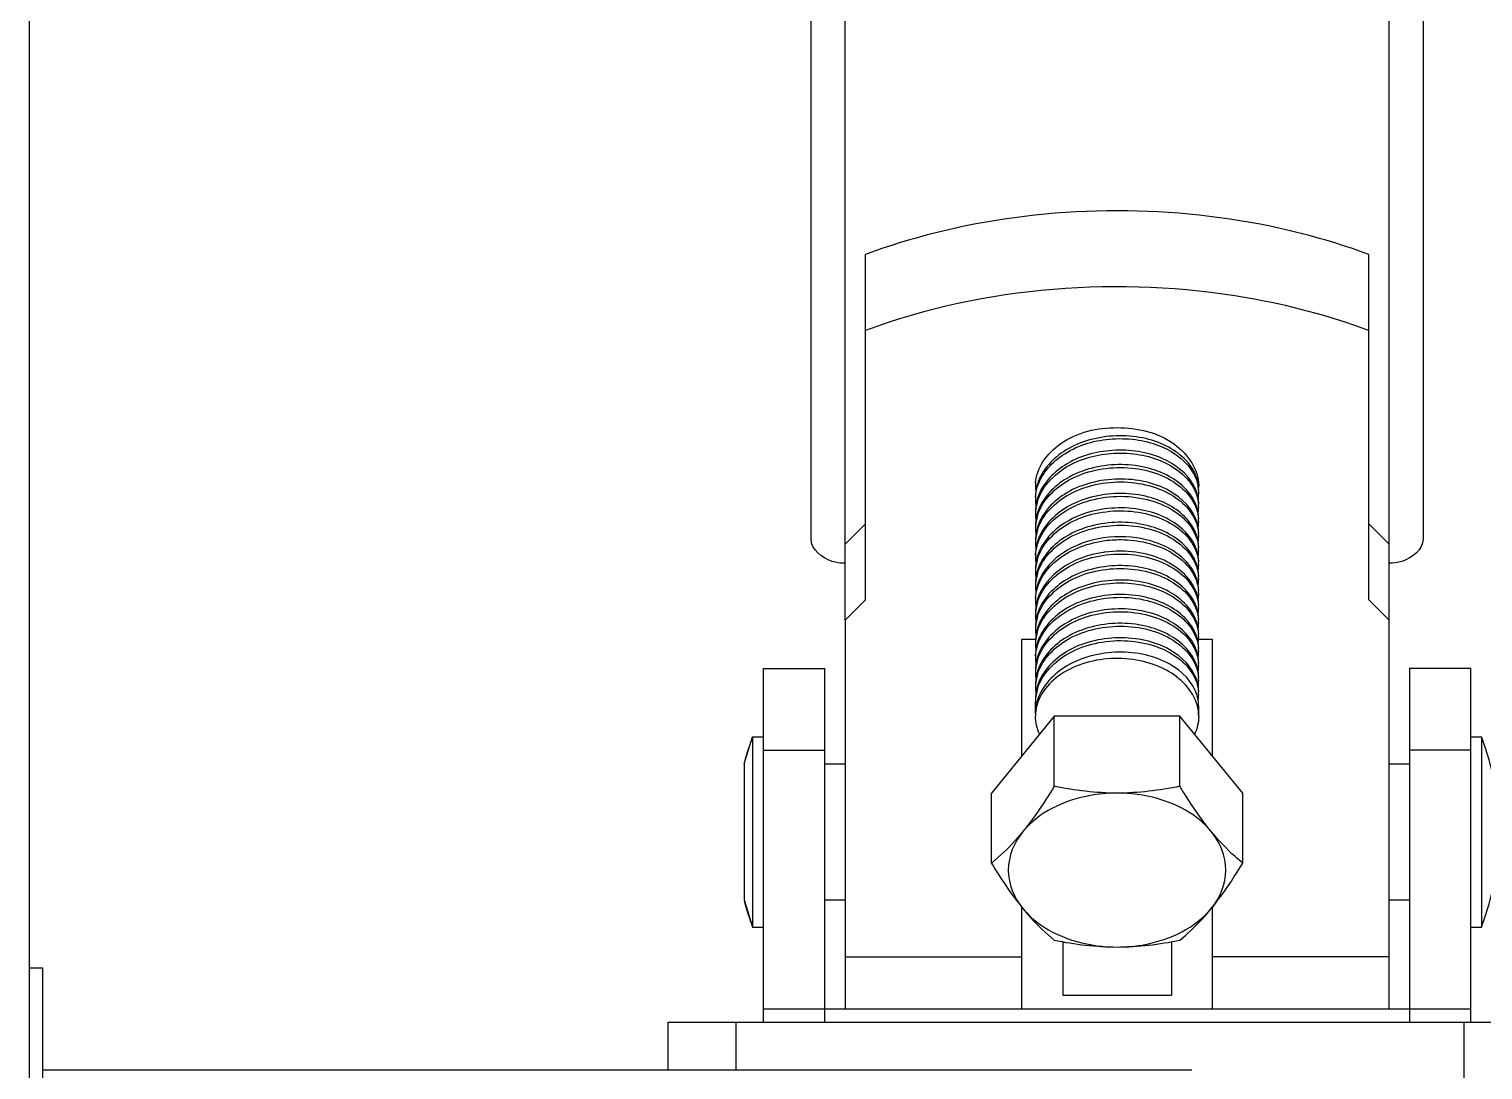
# Model space of a CAD drawing. Extents: x 921423 to 1291758, y 534425 to 1049953.
# Drawn here: x 1129587.2 to 1130074, y 860330.2 to 860678.6 of the extents above; entities that cross this region are included whole.
import ezdxf

# ---------------------------------------------------------------- set-up
doc = ezdxf.new("R2010")
doc.units = 0
doc.header["$LTSCALE"] = 1000
doc.header["$MEASUREMENT"] = 0
doc.layers.add('02___PRT_ALL_AXES', color=7, linetype='Continuous')

msp = doc.modelspace()

# ---------------------------------------------------------------- linework, layer by layer
at = {"color": 7, "linetype": 'Continuous'}
for p, q in [((1129587.21, 862959.69), (1129587.21, 859317.04)), ((1129849.02, 860507.82), (1129849.02, 862027.57)), ((1130053.92, 862027.57), (1130053.92, 860507.82)), ((1129860.41, 860506.11), (1129860.41, 861978.15)), ((1130042.54, 860506.11), (1130042.54, 861978.15)), ((1129924.15, 860525.77), (1129924.15, 860525.84)), ((1129860.41, 860480.67), (1129860.41, 860350.64)), ((1130042.54, 860350.64), (1130042.54, 860480.67)), ((1129919.6, 860435.29), (1129919.6, 860474.33)), ((1129983.34, 860474.33), (1129983.34, 860435.29)), ((1129833.09, 860346.09), (1129833.09, 860464.48)), ((1129833.09, 860464.48), (1129853.58, 860464.48)), ((1129853.58, 860346.09), (1129853.58, 860464.48)), ((1130069.86, 860464.48), (1130049.37, 860464.48)), ((1130049.37, 860464.48), (1130049.37, 860346.09)), ((1130069.86, 860346.09), (1130069.86, 860464.48)), ((1129924.61, 860453.14), (1129924.15, 860453.33)), ((1129924.15, 860449.47), (1129924.15, 860453.33)), ((1129930.44, 860448.57), (1129909.41, 860422.81)), ((1129972.5, 860448.57), (1129930.44, 860448.57)), ((1129993.53, 860422.81), (1129972.5, 860448.57)), ((1129978.79, 860448.57), (1129978.79, 860451.88)), ((1129829.44, 860441.71), (1129833.09, 860441.71)), ((1130069.86, 860441.71), (1130073.5, 860441.71)), ((1129833.09, 860437.16), (1129853.58, 860437.16)), ((1130069.86, 860437.16), (1130049.37, 860437.16)), ((1129853.58, 860432.61), (1129860.41, 860432.61)), ((1130042.54, 860432.61), (1130049.37, 860432.61)), ((1129919.6, 860350.64), (1129919.6, 860384.59)), ((1129983.34, 860384.59), (1129983.34, 860350.64)), ((1129829.44, 860377.97), (1129833.09, 860377.97)), ((1130069.86, 860377.97), (1130073.5, 860377.97)), ((1129933.26, 860373.07), (1129933.26, 860355.2)), ((1129969.68, 860373.07), (1129969.68, 860355.2)), ((1129860.41, 860367.98), (1129919.6, 860367.98)), ((1130042.54, 860367.98), (1129983.34, 860367.98)), ((1129587.21, 860364.31), (1129591.76, 860364.31)), ((1129591.76, 860318.77), (1129591.76, 860364.31)), ((1129933.26, 860355.2), (1129969.68, 860355.2)), ((1129801.21, 860330.16), (1129801.21, 860346.09)), ((1129801.21, 860346.09), (1130188.24, 860346.09)), ((1129823.98, 860330.16), (1129823.98, 860346.09)), ((1129833.09, 860350.65), (1130069.86, 860350.65)), ((1130067.58, 860346.09), (1130067.58, 860109.32)), ((1129591.76, 860330.16), (1129976.51, 860330.16))]:
    msp.add_line(p, q, dxfattribs=at)
for centre, radius, start, end in [((1129938.86, 860525.77), 14.71, 178.7568, 179.7371), ((1129964.95, 860524.02), 13.88, 16.463, 24.1462), ((1129965.49, 860524.2), 13.32, 15.3164, 16.4117), ((1129965.74, 860524.26), 13.06, 8.8387, 15.3294), ((1129966, 860528.21), 12.79, 351.2051, 354.2165), ((1129965.98, 860524.3), 12.81, 6.8038, 8.821), ((1129938.84, 860525.77), 14.69, 179.7373, 180), ((1129939, 860525.78), 14.84, 180.017, 187.4905), ((1129939, 860521.91), 14.85, 172.4409, 179.9826), ((1129938.91, 860520.94), 14.75, 176.2908, 179.9967), ((1129939.34, 860521.86), 15.2, 165.833, 172.4333), ((1129939.55, 860521.81), 15.4, 165.5442, 165.8443), ((1129939.73, 860516.93), 15.59, 162.517, 165.6934), ((1129963.52, 860517.54), 15.47, 29.635, 30.5689), ((1129964.08, 860518.81), 14.83, 25.7531, 27.6632), ((1129964.6, 860519.05), 14.26, 20.1759, 25.7754), ((1129965.07, 860519.23), 13.75, 18.8402, 20.1483), ((1129965.26, 860519.3), 13.55, 16.7965, 18.8416), ((1129965.63, 860519.41), 13.16, 10.3064, 16.8137), ((1129965.89, 860523.32), 12.9, 9.5494, 10.9745), ((1129966.06, 860519.49), 12.73, 0.0321, 10.2928), ((1129966.03, 860523.35), 12.76, 4.3772, 9.5535), ((1129966.14, 860523.36), 12.66, 352.6975, 359.9837), ((1129966.15, 860524.32), 12.64, 0.0138, 6.8103), ((1129966.18, 860523.36), 12.62, 0.0037, 4.3716), ((1129939, 860520.95), 14.85, 180.0174, 187.5633), ((1129939, 860517.08), 14.84, 172.5135, 179.983), ((1129938.91, 860516.11), 14.76, 176.2906, 179.9967), ((1129939.11, 860516.1), 14.96, 170.6414, 176.2826), ((1129939.35, 860517.03), 15.2, 165.6882, 172.5045), ((1129939.54, 860516.02), 15.4, 162.4954, 170.6136), ((1129939.73, 860512.1), 15.59, 162.5133, 165.755), ((1129965.49, 860514.54), 13.32, 15.3039, 16.412), ((1129965.74, 860514.6), 13.06, 8.839, 15.3168), ((1129966.1, 860518.54), 12.69, 351.1952, 359.9741), ((1129966.1, 860514.66), 12.69, 0.0261, 8.8331), ((1129966.2, 860518.53), 12.59, 0.0047, 4.3399), ((1129939, 860516.12), 14.85, 180.0173, 187.5347), ((1129939, 860512.25), 14.85, 172.4851, 179.9829), ((1129938.91, 860511.28), 14.76, 176.2901, 179.9967), ((1129939.11, 860511.27), 14.96, 170.6064, 176.282), ((1129939.35, 860512.2), 15.2, 165.7505, 172.4767), ((1129939.54, 860511.19), 15.4, 162.4832, 170.5789), ((1129939.73, 860507.27), 15.59, 162.501, 165.7673), ((1129965.49, 860509.71), 13.32, 15.3602, 16.4085), ((1129965.73, 860509.77), 13.06, 8.8275, 15.3735), ((1129966.1, 860513.71), 12.69, 351.1826, 359.9739), ((1129966.1, 860509.83), 12.69, 0.0261, 8.8211), ((1129966.2, 860513.7), 12.59, 0.0047, 4.3394), ((1129939, 860511.29), 14.85, 180.0171, 187.5223), ((1129939, 860507.42), 14.85, 172.4732, 179.9828), ((1129938.91, 860506.45), 14.75, 176.2908, 179.9967), ((1129939.11, 860506.44), 14.96, 170.6461, 176.2828), ((1129939.35, 860507.37), 15.2, 165.7629, 172.465), ((1129939.54, 860506.36), 15.4, 162.498, 170.6185), ((1129939.73, 860502.44), 15.59, 162.5159, 165.7097), ((1129965.49, 860504.88), 13.32, 15.3455, 16.4078), ((1129965.74, 860504.94), 13.06, 8.8161, 15.3587), ((1129966.1, 860508.88), 12.69, 351.1717, 359.9739), ((1129966.1, 860505), 12.69, 0.026, 8.8097), ((1129966.2, 860508.87), 12.59, 0.0047, 4.3395), ((1129939.01, 860506.46), 14.86, 180.018, 187.7975), ((1129938.99, 860502.59), 14.84, 172.7542, 179.9843), ((1129938.91, 860501.63), 14.75, 176.2906, 179.9967), ((1129939.34, 860502.54), 15.19, 165.7041, 172.7434), ((1129939.73, 860497.61), 15.59, 162.5135, 165.7315), ((1129952.48, 860465.85), 37.96, 97.612, 98.5483), ((1129956.32, 860480.82), 26.15, 59.2313, 60.5207), ((1129965.49, 860500.05), 13.32, 15.3562, 16.4067), ((1129965.74, 860500.12), 13.06, 8.5831, 15.3704), ((1129966.09, 860504.05), 12.7, 350.9429, 359.9728), ((1129966.11, 860500.17), 12.69, 0.0243, 8.5745), ((1129966.2, 860504.04), 12.59, 0.0047, 4.3394), ((1129939, 860501.63), 14.85, 180.0174, 187.5513), ((1129939, 860497.76), 14.85, 172.5017, 179.9829), ((1129938.91, 860496.8), 14.76, 176.2904, 179.9967), ((1129939.11, 860496.78), 14.96, 170.6329, 176.2824), ((1129939.35, 860497.71), 15.2, 165.7267, 172.493), ((1129939.54, 860496.7), 15.4, 162.4909, 170.6051), ((1129939.72, 860492.79), 15.59, 162.5087, 165.7704), ((1129965.48, 860495.22), 13.32, 15.3803, 16.4044), ((1129965.73, 860495.28), 13.06, 8.806, 15.3938), ((1129966.1, 860499.22), 12.69, 351.161, 359.9738), ((1129966.1, 860495.34), 12.69, 0.0259, 8.7993), ((1129966.2, 860499.21), 12.59, 0.0047, 4.3393), ((1129939, 860496.8), 14.85, 180.0173, 187.5367), ((1129939, 860492.93), 14.85, 172.4872, 179.9829), ((1129938.91, 860491.97), 14.76, 176.2903, 179.9967), ((1129939.11, 860491.95), 14.96, 170.6233, 176.2823), ((1129939.35, 860492.88), 15.2, 165.766, 172.4789), ((1129939.54, 860491.87), 15.4, 162.488, 170.5957), ((1129939.73, 860487.96), 15.59, 162.5058, 165.7693), ((1129965.48, 860490.39), 13.32, 15.4324, 16.4009), ((1129965.73, 860490.45), 13.06, 8.7871, 15.4463), ((1129966.1, 860494.39), 12.69, 351.1413, 359.9737), ((1129966.1, 860490.51), 12.69, 0.0258, 8.7798), ((1129966.2, 860494.38), 12.59, 0.0047, 4.3389), ((1129939, 860491.97), 14.85, 180.0173, 187.5328), ((1129939, 860488.1), 14.85, 172.4835, 179.9829), ((1129938.91, 860487.14), 14.76, 176.2866, 179.9968), ((1129939.35, 860488.05), 15.2, 165.7649, 172.4752), ((1129939.74, 860483.12), 15.61, 162.4516, 165.7498), ((1129965.69, 860485.62), 13.11, 9.0944, 16.4713), ((1129966.09, 860485.68), 12.7, 0.0272, 9.08), ((1129966.11, 860489.56), 12.69, 351.4494, 359.976), ((1129966.19, 860489.55), 12.6, 0.0046, 4.3456), ((1129938.99, 860487.14), 14.84, 180.0162, 187.3323), ((1129939, 860483.27), 14.85, 172.2882, 179.9823), ((1129938.91, 860482.31), 14.75, 176.2903, 179.9967), ((1129939, 860482.31), 14.85, 180.0172, 187.5261), ((1129939.11, 860482.29), 14.96, 170.633, 176.2824), ((1129939.34, 860483.22), 15.2, 165.7459, 172.2807), ((1129939.54, 860482.21), 15.4, 162.4871, 170.6053), ((1129939.73, 860478.3), 15.59, 162.5049, 165.7686), ((1129965.49, 860480.73), 13.32, 15.3426, 16.4105), ((1129965.73, 860480.8), 13.06, 8.8357, 15.3558), ((1129966.1, 860484.73), 12.69, 351.1911, 359.9741), ((1129966.1, 860480.85), 12.69, 0.0261, 8.8295), ((1129966.2, 860484.72), 12.59, 0.0047, 4.3396), ((1129939, 860478.44), 14.85, 172.4765, 179.9828), ((1129938.91, 860477.48), 14.75, 176.29, 179.9967), ((1129939, 860477.48), 14.85, 180.0171, 187.5169), ((1129939.11, 860477.46), 14.96, 170.5993, 176.2819), ((1129939.35, 860478.39), 15.2, 165.7642, 172.4682), ((1129939.54, 860477.38), 15.4, 162.4824, 170.5717), ((1129939.73, 860473.47), 15.59, 162.5002, 165.767), ((1129965.49, 860475.9), 13.32, 15.3335, 16.4046), ((1129965.74, 860475.97), 13.06, 8.8222, 15.3467), ((1129966.1, 860479.9), 12.69, 351.178, 359.9739), ((1129966.1, 860476.02), 12.69, 0.0259, 8.8159), ((1129966.2, 860479.89), 12.59, 0.0047, 4.3395), ((1129939, 860473.61), 14.85, 172.4677, 179.9827), ((1129938.91, 860472.65), 14.75, 176.29, 179.9967), ((1129938.99, 860472.65), 14.84, 180.017, 187.4489), ((1129939.11, 860472.63), 14.96, 170.6057, 176.2819), ((1129939.35, 860473.56), 15.2, 165.7627, 172.4595), ((1129939.54, 860472.55), 15.4, 162.4829, 170.5782), ((1129939.73, 860468.64), 15.59, 162.5007, 165.7672), ((1129965.49, 860471.07), 13.32, 15.295, 16.4082), ((1129965.74, 860471.14), 13.06, 8.8659, 15.3078), ((1129966.1, 860475.07), 12.69, 351.2218, 359.9742), ((1129966.1, 860471.19), 12.69, 0.0263, 8.8603), ((1129966.2, 860475.06), 12.59, 0.0047, 4.3399), ((1129939, 860468.78), 14.85, 172.3978, 179.9823), ((1129938.91, 860467.82), 14.75, 176.29, 179.9967), ((1129939, 860467.82), 14.85, 180.0171, 187.5089), ((1129939.35, 860468.73), 15.2, 165.7631, 172.3902), ((1129939.73, 860463.81), 15.59, 162.5015, 165.7677), ((1129965.49, 860466.24), 13.32, 15.3024, 16.4096), ((1129965.74, 860466.31), 13.05, 8.6158, 15.3161), ((1129966.09, 860470.24), 12.7, 350.9764, 359.9733), ((1129966.1, 860466.37), 12.69, 0.0245, 8.608), ((1129966.2, 860470.23), 12.59, 0.0047, 4.3399), ((1129939, 860463.95), 14.85, 172.4594, 179.9827), ((1129938.91, 860462.99), 14.76, 176.29, 179.9967), ((1129939, 860462.99), 14.84, 180.017, 187.4917), ((1129939.11, 860462.97), 14.96, 170.5894, 176.2819), ((1129939.35, 860463.9), 15.2, 165.7634, 172.4513), ((1129939.35, 860459.07), 15.2, 165.765, 172.4342), ((1129939.54, 860462.9), 15.4, 162.4867, 170.562), ((1129939.73, 860458.98), 15.59, 162.5045, 165.7692), ((1129965.49, 860461.41), 13.32, 15.3158, 16.4116), ((1129965.74, 860461.48), 13.06, 8.8392, 15.3288), ((1129966.1, 860465.41), 12.69, 351.1951, 359.9741), ((1129966.1, 860461.54), 12.69, 0.0262, 8.8333), ((1129966.2, 860465.4), 12.59, 0.0047, 4.3399), ((1129939, 860459.12), 14.85, 172.4422, 179.9826), ((1129938.91, 860458.16), 14.76, 176.2903, 179.9967), ((1129939, 860458.17), 14.85, 180.0172, 187.5273), ((1129939.11, 860458.14), 14.96, 170.5827, 176.2821), ((1129939.35, 860454.24), 15.2, 165.7668, 172.4699), ((1129939.54, 860458.07), 15.4, 162.4917, 170.5553), ((1129939.73, 860454.15), 15.59, 162.5094, 165.7711), ((1129965.49, 860456.58), 13.32, 15.3138, 16.4121), ((1129965.74, 860456.65), 13.06, 8.8348, 15.3268), ((1129966.1, 860460.58), 12.69, 351.1908, 359.9741), ((1129966.1, 860456.71), 12.69, 0.0261, 8.8289), ((1129966.2, 860460.57), 12.59, 0.0047, 4.3399), ((1129939, 860454.29), 14.85, 172.4782, 179.9829), ((1129938.91, 860453.33), 14.75, 176.2902, 179.9967), ((1129939.11, 860453.31), 14.96, 170.6229, 176.2822), ((1129939.54, 860453.24), 15.4, 162.4849, 170.5952), ((1129939.72, 860449.32), 15.59, 162.5026, 165.791), ((1129965.48, 860451.75), 13.32, 15.3664, 16.4089), ((1129965.73, 860451.82), 13.06, 8.8239, 15.3798), ((1129966.1, 860455.75), 12.69, 351.179, 359.9739), ((1129966.1, 860451.88), 12.69, 0.0261, 8.8175), ((1129966.2, 860455.74), 12.59, 0.0047, 4.3394)]:
    msp.add_arc(centre, radius, start, end, dxfattribs=at)
for points, knots in [([(1129977.62, 860529.7), (1129975.67, 860534.04), (1129969.09, 860539.32), (1129958.92, 860542.26), (1129949.99, 860542.72), (1129941.22, 860541.09), (1129931.48, 860536.75), (1129925.84, 860530.33), (1129924.63, 860525.66)], [0, 0, 0, 0, 0.223773, 0.357617, 0.498713, 0.639512, 0.772857, 1, 1, 1, 1]), ([(1129924.88, 860525.54), (1129926.31, 860530.03), (1129934.05, 860538.26), (1129947.24, 860541.83), (1129958.58, 860541.33), (1129968.53, 860538.58), (1129975.05, 860533.69), (1129977.22, 860529.56)], [0, 0, 0, 0, 0.228509, 0.499781, 0.640257, 0.774022, 1, 1, 1, 1]), ([(1129977.22, 860525.7), (1129975.05, 860529.83), (1129968.52, 860534.73), (1129958.55, 860537.47), (1129947.19, 860537.96), (1129934, 860534.38), (1129926.27, 860526.12), (1129924.86, 860521.62)], [0, 0, 0, 0, 0.226055, 0.35988, 0.500401, 0.771641, 1, 1, 1, 1]), ([(1129924.86, 860520.65), (1129926.25, 860525.08), (1129933.78, 860533.24), (1129946.71, 860536.9), (1129957.91, 860536.59), (1129967.86, 860534.05), (1129974.47, 860529.42), (1129976.84, 860525.41)], [0, 0, 0, 0, 0.227348, 0.497152, 0.637415, 0.771604, 1, 1, 1, 1]), ([(1129978.26, 860518.3), (1129976.94, 860522.8), (1129970.83, 860528.71), (1129960.87, 860532.22), (1129951.85, 860533.16), (1129942.79, 860531.89), (1129932.55, 860527.87), (1129926.36, 860521.56), (1129924.86, 860516.79)], [0, 0, 0, 0, 0.2172, 0.349119, 0.49007, 0.632362, 0.768232, 1, 1, 1, 1]), ([(1129924.86, 860515.83), (1129926.45, 860520.87), (1129933.23, 860527.45), (1129944.22, 860531.31), (1129953.82, 860532.21), (1129963.12, 860530.74), (1129971.09, 860527.11), (1129976.83, 860521.65), (1129978.58, 860516.91), (1129978.76, 860514.65)], [0, 0, 0, 0, 0.234601, 0.372819, 0.516614, 0.657142, 0.786237, 0.899566, 1, 1, 1, 1]), ([(1129978.26, 860513.47), (1129976.94, 860517.96), (1129970.83, 860523.88), (1129960.87, 860527.39), (1129951.85, 860528.33), (1129942.8, 860527.06), (1129932.55, 860523.05), (1129926.36, 860516.73), (1129924.86, 860511.96)], [0, 0, 0, 0, 0.217195, 0.349114, 0.490063, 0.632357, 0.768233, 1, 1, 1, 1]), ([(1129924.86, 860510.99), (1129926.45, 860516.04), (1129933.22, 860522.62), (1129944.21, 860526.48), (1129953.82, 860527.38), (1129963.12, 860525.91), (1129971.09, 860522.28), (1129976.83, 860516.83), (1129978.58, 860512.08), (1129978.76, 860509.82)], [0, 0, 0, 0, 0.234601, 0.372807, 0.516599, 0.657132, 0.786232, 0.899564, 1, 1, 1, 1]), ([(1129924.18, 860502.58), (1129924.35, 860505.17), (1129926.24, 860510.59), (1129932.59, 860516.85), (1129941.34, 860520.98), (1129951.38, 860522.6), (1129961.42, 860521.59), (1129970.18, 860518.09), (1129976.59, 860512.47), (1129978.57, 860507.4), (1129978.76, 860504.99)], [0, 0, 0, 0, 0.108836, 0.229817, 0.365008, 0.508761, 0.651467, 0.783424, 0.898808, 1, 1, 1, 1]), ([(1129978.26, 860508.64), (1129976.94, 860513.14), (1129970.83, 860519.06), (1129960.87, 860522.56), (1129951.85, 860523.5), (1129942.79, 860522.23), (1129932.55, 860518.21), (1129926.36, 860511.9), (1129924.86, 860507.13)], [0, 0, 0, 0, 0.217199, 0.349123, 0.490078, 0.632366, 0.768232, 1, 1, 1, 1]), ([(1129978.26, 860503.81), (1129976.94, 860508.31), (1129970.83, 860514.23), (1129960.87, 860517.73), (1129951.85, 860518.67), (1129942.79, 860517.41), (1129932.55, 860513.39), (1129926.36, 860507.07), (1129924.86, 860502.3)], [0, 0, 0, 0, 0.217199, 0.349123, 0.490079, 0.632367, 0.768233, 1, 1, 1, 1]), ([(1129924.86, 860501.33), (1129926.45, 860506.38), (1129933.22, 860512.96), (1129944.22, 860516.82), (1129953.82, 860517.72), (1129963.12, 860516.25), (1129971.09, 860512.62), (1129976.83, 860507.17), (1129978.58, 860502.42), (1129978.76, 860500.16)], [0, 0, 0, 0, 0.234599, 0.372817, 0.516611, 0.657137, 0.78623, 0.899563, 1, 1, 1, 1]), ([(1129978.26, 860498.98), (1129976.94, 860503.48), (1129970.83, 860509.4), (1129960.87, 860512.91), (1129951.85, 860513.84), (1129942.8, 860512.58), (1129932.55, 860508.56), (1129926.36, 860502.24), (1129924.86, 860497.47)], [0, 0, 0, 0, 0.217199, 0.349112, 0.490063, 0.632356, 0.768233, 1, 1, 1, 1]), ([(1129924.86, 860496.51), (1129926.45, 860501.55), (1129933.22, 860508.14), (1129944.22, 860511.99), (1129953.82, 860512.89), (1129963.12, 860511.42), (1129971.09, 860507.79), (1129976.83, 860502.34), (1129978.58, 860497.59), (1129978.76, 860495.33)], [0, 0, 0, 0, 0.234599, 0.372814, 0.516606, 0.657131, 0.786224, 0.899562, 1, 1, 1, 1]), ([(1129860.41, 860499.77), (1129858.94, 860499.77), (1129854.2, 860500.23), (1129849.02, 860504.4), (1129849.02, 860507.82)], [0, 0, 0, 0, 0.300361, 1, 1, 1, 1]), ([(1129924.18, 860488.09), (1129924.33, 860490.39), (1129925.83, 860495.16), (1129930.95, 860501.01), (1129938.21, 860505.27), (1129943.87, 860506.81), (1129946.83, 860507.25)], [0, 0, 0, 0, 0.21682, 0.453957, 0.717085, 1, 1, 1, 1]), ([(1129970.14, 860504), (1129967.54, 860505.61), (1129955.75, 860510.37), (1129941.26, 860508.49), (1129933.31, 860503.18)], [0, 0, 0, 0, 0.242438, 1, 1, 1, 1]), ([(1129946.83, 860507.25), (1129948.8, 860507.55), (1129956.4, 860508.09), (1129964.29, 860506.36), (1129969.19, 860503.59)], [0, 0, 0, 0, 0.26131, 1, 1, 1, 1]), ([(1130053.92, 860507.82), (1130053.92, 860504.4), (1130048.74, 860500.23), (1130044, 860499.77), (1130042.54, 860499.77)], [0, 0, 0, 0, 0.699639, 1, 1, 1, 1]), ([(1129946.83, 860503.39), (1129941.85, 860502.64), (1129932.73, 860499.53), (1129926.15, 860491.9), (1129924.86, 860487.83)], [0, 0, 0, 0, 0.541307, 1, 1, 1, 1]), ([(1129933.31, 860503.18), (1129932.29, 860502.5), (1129928.68, 860499.74), (1129925.86, 860495.81), (1129924.86, 860492.64)], [0, 0, 0, 0, 0.270094, 1, 1, 1, 1]), ([(1129924.86, 860486.85), (1129926.45, 860491.89), (1129933.23, 860498.48), (1129944.22, 860502.33), (1129953.82, 860503.23), (1129963.12, 860501.76), (1129971.09, 860498.13), (1129976.83, 860492.68), (1129978.58, 860487.93), (1129978.76, 860485.67)], [0, 0, 0, 0, 0.2346, 0.372814, 0.516605, 0.65714, 0.786235, 0.899567, 1, 1, 1, 1]), ([(1129978.26, 860489.33), (1129976.76, 860494.42), (1129969.26, 860500.86), (1129957.69, 860503.9), (1129950.86, 860503.93), (1129947.45, 860503.48)], [0, 0, 0, 0, 0.441714, 0.713654, 1, 1, 1, 1]), ([(1129969.7, 860503.3), (1129972.17, 860501.83), (1129976.44, 860498.28), (1129978.57, 860493), (1129978.76, 860490.51)], [0, 0, 0, 0, 0.534403, 1, 1, 1, 1]), ([(1129978.26, 860494.15), (1129977.98, 860495.11), (1129976.3, 860499.11), (1129972.95, 860502.24), (1129970.14, 860504)], [0, 0, 0, 0, 0.23168, 1, 1, 1, 1]), ([(1129978.26, 860484.49), (1129976.94, 860488.99), (1129970.83, 860494.91), (1129960.87, 860498.42), (1129951.85, 860499.35), (1129942.8, 860498.09), (1129932.55, 860494.07), (1129926.36, 860487.75), (1129924.86, 860482.98)], [0, 0, 0, 0, 0.217198, 0.349118, 0.490075, 0.632362, 0.768234, 1, 1, 1, 1]), ([(1129924.86, 860482.02), (1129926.45, 860487.06), (1129933.23, 860493.65), (1129944.22, 860497.5), (1129953.82, 860498.4), (1129963.12, 860496.93), (1129971.09, 860493.3), (1129976.83, 860487.85), (1129978.58, 860483.1), (1129978.76, 860480.85)], [0, 0, 0, 0, 0.234603, 0.372813, 0.516604, 0.657136, 0.786228, 0.899564, 1, 1, 1, 1]), ([(1129978.26, 860479.66), (1129976.94, 860484.16), (1129970.83, 860490.08), (1129960.87, 860493.59), (1129951.85, 860494.52), (1129942.8, 860493.26), (1129932.55, 860489.24), (1129926.36, 860482.92), (1129924.86, 860478.16)], [0, 0, 0, 0, 0.217202, 0.349116, 0.490071, 0.632358, 0.76823, 1, 1, 1, 1]), ([(1129924.86, 860477.19), (1129926.45, 860482.23), (1129933.23, 860488.82), (1129944.22, 860492.67), (1129953.82, 860493.57), (1129963.12, 860492.1), (1129971.09, 860488.47), (1129976.83, 860483.02), (1129978.58, 860478.27), (1129978.76, 860476.02)], [0, 0, 0, 0, 0.234605, 0.372816, 0.516608, 0.657138, 0.78623, 0.899566, 1, 1, 1, 1]), ([(1129924.18, 860468.77), (1129924.35, 860471.36), (1129926.24, 860476.78), (1129932.59, 860483.04), (1129941.34, 860487.17), (1129951.38, 860488.79), (1129961.42, 860487.78), (1129970.18, 860484.28), (1129976.59, 860478.66), (1129978.57, 860473.59), (1129978.76, 860471.19)], [0, 0, 0, 0, 0.108831, 0.229813, 0.365006, 0.508762, 0.651468, 0.78342, 0.898809, 1, 1, 1, 1]), ([(1129978.26, 860474.83), (1129976.94, 860479.33), (1129970.83, 860485.25), (1129960.87, 860488.76), (1129951.85, 860489.69), (1129942.8, 860488.43), (1129932.55, 860484.41), (1129926.36, 860478.09), (1129924.86, 860473.33)], [0, 0, 0, 0, 0.217202, 0.349116, 0.49007, 0.632359, 0.768228, 1, 1, 1, 1]), ([(1129978.26, 860470), (1129976.94, 860474.5), (1129970.83, 860480.42), (1129960.87, 860483.93), (1129951.85, 860484.86), (1129942.8, 860483.6), (1129932.55, 860479.58), (1129926.36, 860473.27), (1129924.86, 860468.5)], [0, 0, 0, 0, 0.217202, 0.349116, 0.49007, 0.632359, 0.768228, 1, 1, 1, 1]), ([(1129924.86, 860467.53), (1129926.45, 860472.57), (1129933.23, 860479.16), (1129944.22, 860483.01), (1129953.82, 860483.92), (1129963.12, 860482.44), (1129971.09, 860478.81), (1129976.83, 860473.36), (1129978.58, 860468.61), (1129978.76, 860466.36)], [0, 0, 0, 0, 0.234607, 0.372817, 0.516612, 0.657139, 0.786233, 0.899567, 1, 1, 1, 1]), ([(1129978.26, 860465.18), (1129976.94, 860469.67), (1129970.83, 860475.59), (1129960.87, 860479.1), (1129951.85, 860480.03), (1129942.8, 860478.77), (1129932.55, 860474.75), (1129926.36, 860468.43), (1129924.86, 860463.67)], [0, 0, 0, 0, 0.217201, 0.349117, 0.490069, 0.63236, 0.768228, 1, 1, 1, 1]), ([(1129924.86, 860462.7), (1129926.45, 860467.74), (1129933.22, 860474.33), (1129944.22, 860478.18), (1129953.82, 860479.09), (1129963.12, 860477.61), (1129971.09, 860473.98), (1129976.83, 860468.53), (1129978.58, 860463.78), (1129978.76, 860461.53)], [0, 0, 0, 0, 0.234605, 0.372817, 0.516611, 0.657139, 0.786234, 0.899567, 1, 1, 1, 1]), ([(1129978.26, 860460.35), (1129976.94, 860464.84), (1129970.83, 860470.76), (1129960.87, 860474.27), (1129951.85, 860475.2), (1129942.8, 860473.94), (1129932.55, 860469.92), (1129926.36, 860463.6), (1129924.86, 860458.83)], [0, 0, 0, 0, 0.2172, 0.349118, 0.490069, 0.632361, 0.76823, 1, 1, 1, 1]), ([(1129924.86, 860457.87), (1129926.45, 860462.91), (1129933.23, 860469.5), (1129944.22, 860473.35), (1129953.82, 860474.26), (1129963.12, 860472.78), (1129971.09, 860469.15), (1129976.83, 860463.7), (1129978.58, 860458.96), (1129978.76, 860456.7)], [0, 0, 0, 0, 0.234601, 0.372817, 0.516613, 0.65714, 0.786235, 0.899567, 1, 1, 1, 1]), ([(1129978.26, 860455.52), (1129976.94, 860460.01), (1129970.83, 860465.93), (1129960.87, 860469.44), (1129951.85, 860470.38), (1129942.8, 860469.11), (1129932.55, 860465.09), (1129926.36, 860458.78), (1129924.86, 860454.01)], [0, 0, 0, 0, 0.217197, 0.349115, 0.490066, 0.632359, 0.768233, 1, 1, 1, 1])]:
    msp.add_open_spline(points, degree=3, knots=knots, dxfattribs=at)
for points in [[(1129977.22, 860529.56), (1129977.84, 860528.38), (1129978.3, 860527.09), (1129978.56, 860525.78)], [(1129924.18, 860521.9), (1129924.26, 860523.13), (1129924.5, 860524.36), (1129924.88, 860525.54)], [(1129976.97, 860525.19), (1129977.95, 860523.46), (1129978.6, 860521.47), (1129978.76, 860519.48)], [(1129924.61, 860453.15), (1129924.31, 860451.95), (1129924.15, 860450.7), (1129924.15, 860449.47)]]:
    msp.add_open_spline(points, degree=3, dxfattribs=at)
at = {"layer": '02___PRT_ALL_AXES', "color": 7, "linetype": 'Continuous'}
for p, q in [((1129867.24, 860487.57), (1129867.24, 860603.16)), ((1130035.71, 860487.57), (1130035.71, 860603.16)), ((1129924.15, 860525.77), (1129924.15, 860525.84)), ((1129867.24, 860513), (1129860.41, 860506.11)), ((1130042.54, 860506.11), (1130035.71, 860513)), ((1129860.41, 860480.67), (1129860.41, 860506.11)), ((1130042.54, 860480.67), (1130042.54, 860506.11)), ((1129867.24, 860487.57), (1129860.41, 860480.67)), ((1130042.54, 860480.67), (1130035.71, 860487.57)), ((1129919.6, 860474.33), (1129924.15, 860474.33)), ((1129978.79, 860474.33), (1129983.34, 860474.33)), ((1129924.15, 860449.47), (1129924.15, 860453.33)), ((1129930.44, 860425.11), (1129930.44, 860448.57)), ((1129972.5, 860425.11), (1129972.5, 860448.57)), ((1129978.79, 860448.57), (1129978.79, 860451.88)), ((1129826.57, 860432.61), (1129829.44, 860441.71)), ((1129829.44, 860441.71), (1129829.44, 860377.97)), ((1129829.44, 860441.71), (1129833.09, 860441.71)), ((1130069.86, 860441.71), (1130073.5, 860441.71)), ((1130073.5, 860441.71), (1130073.5, 860377.97)), ((1129826.57, 860432.61), (1129826.57, 860387.07)), ((1129853.58, 860432.61), (1129860.41, 860432.61)), ((1130042.54, 860432.61), (1130049.37, 860432.61)), ((1129909.41, 860399.36), (1129909.41, 860422.81)), ((1129993.53, 860399.36), (1129993.53, 860422.81)), ((1129826.57, 860387.07), (1129829.44, 860377.97)), ((1129853.58, 860387.07), (1129860.41, 860387.07)), ((1130042.54, 860387.07), (1130049.37, 860387.07)), ((1129829.44, 860377.97), (1129833.09, 860377.97)), ((1130069.86, 860377.97), (1130073.5, 860377.97))]:
    msp.add_line(p, q, dxfattribs=at)
for centre, radius, start, end in [((1129946.45, 860387.61), 229.64, 102.4606, 110.1778), ((1129956.5, 860387.61), 229.64, 69.8222, 77.5394), ((1129937.8, 860525.84), 13.65, 176.3051, 179.9979), ((1129937.87, 860525.85), 13.72, 180.0148, 187.3003), ((1129965.16, 860525.84), 13.64, 357.0544, 359.9988), ((1129937.79, 860448.57), 13.64, 176.2826, 179.9965), ((1129964.49, 860448.46), 14.32, 13.5882, 15.7069), ((1129964.88, 860448.55), 13.91, 0.0785, 13.6173), ((1129914.75, 860409.84), 91.07, 159.5127, 165.5225), ((1129988.19, 860409.84), 91.07, 339.5127, 20.4873), ((1129914.75, 860409.84), 91.07, 194.4775, 200.4873)]:
    msp.add_arc(centre, radius, start, end, dxfattribs=at)
for points in [[(1130006.05, 860611.84), (1129970.53, 860619.73), (1129932.41, 860619.73), (1129896.9, 860611.84)], [(1129925.48, 860442.62), (1129924.63, 860444.47), (1129924.15, 860446.54), (1129924.15, 860448.57)], [(1129978.79, 860448.57), (1129978.79, 860446.54), (1129978.31, 860444.47), (1129977.46, 860442.62)], [(1129951.47, 860422.81), (1129944.42, 860422.81), (1129937.35, 860423.7), (1129930.44, 860425.11)], [(1129972.5, 860425.11), (1129965.59, 860423.7), (1129958.52, 860422.81), (1129951.47, 860422.81)], [(1129919.93, 860409.93), (1129917.02, 860406.38), (1129913.07, 860397.06), (1129917.02, 860387.73), (1129919.93, 860384.18)], [(1129983.02, 860384.18), (1129985.92, 860387.73), (1129989.87, 860397.06), (1129985.92, 860406.38), (1129983.02, 860409.93)], [(1129930.44, 860373.6), (1129937.35, 860372.19), (1129944.42, 860371.3), (1129951.47, 860371.3)], [(1129951.47, 860371.3), (1129958.52, 860371.3), (1129965.59, 860372.19), (1129972.5, 860373.6)]]:
    msp.add_open_spline(points, degree=3, dxfattribs=at)
for points, knots in [([(1130035.71, 860577.72), (1130022.48, 860582.6), (1129967.45, 860597.09), (1129907.29, 860592.49), (1129867.24, 860577.72)], [0, 0, 0, 0, 0.248287, 1, 1, 1, 1]), ([(1129924.18, 860526.72), (1129924.51, 860531.9), (1129932.8, 860542.67), (1129944.93, 860545.16), (1129951.47, 860545.16)], [0, 0, 0, 0, 0.442357, 1, 1, 1, 1]), ([(1129951.47, 860545.16), (1129958.18, 860545.16), (1129970.66, 860542.61), (1129978.79, 860531.12), (1129978.79, 860525.84)], [0, 0, 0, 0, 0.559767, 1, 1, 1, 1]), ([(1129978.27, 860452.34), (1129976.87, 860457.31), (1129970.1, 860463.86), (1129959.15, 860467.51), (1129949.43, 860468.25), (1129939.99, 860466.55), (1129931.88, 860462.62), (1129926.06, 860456.81), (1129924.33, 860451.83), (1129924.18, 860449.45)], [0, 0, 0, 0, 0.226573, 0.36295, 0.506452, 0.648024, 0.779263, 0.895686, 1, 1, 1, 1]), ([(1129930.44, 860425.11), (1129929.6, 860423.73), (1129926.33, 860418.52), (1129922.8, 860413.45), (1129919.93, 860409.93)], [0, 0, 0, 0, 0.26296, 1, 1, 1, 1]), ([(1129983.02, 860409.93), (1129982.1, 860411.05), (1129978.33, 860415.92), (1129974.96, 860421.1), (1129972.5, 860425.11)], [0, 0, 0, 0, 0.234887, 1, 1, 1, 1]), ([(1129951.47, 860422.81), (1129948.32, 860422.81), (1129936.87, 860421.8), (1129925.23, 860416.43), (1129919.93, 860409.93)], [0, 0, 0, 0, 0.273399, 1, 1, 1, 1]), ([(1129983.02, 860409.93), (1129981.36, 860411.97), (1129972.65, 860419.79), (1129960.42, 860422.81), (1129951.47, 860422.81)], [0, 0, 0, 0, 0.226783, 1, 1, 1, 1]), ([(1129919.93, 860409.93), (1129919.06, 860408.88), (1129915.83, 860405.09), (1129912.21, 860401.64), (1129909.41, 860399.36)], [0, 0, 0, 0, 0.2742, 1, 1, 1, 1]), ([(1129993.53, 860399.36), (1129992.66, 860400.07), (1129988.87, 860403.31), (1129985.45, 860406.96), (1129983.02, 860409.93)], [0, 0, 0, 0, 0.227749, 1, 1, 1, 1]), ([(1129909.41, 860399.36), (1129910.26, 860397.97), (1129913.52, 860392.76), (1129917.05, 860387.69), (1129919.93, 860384.18)], [0, 0, 0, 0, 0.26296, 1, 1, 1, 1]), ([(1129983.02, 860384.18), (1129983.93, 860385.3), (1129987.71, 860390.16), (1129991.07, 860395.34), (1129993.53, 860399.36)], [0, 0, 0, 0, 0.234887, 1, 1, 1, 1]), ([(1129919.93, 860384.18), (1129920.79, 860383.12), (1129924.02, 860379.34), (1129927.64, 860375.88), (1129930.44, 860373.6)], [0, 0, 0, 0, 0.2742, 1, 1, 1, 1]), ([(1129919.93, 860384.18), (1129921.58, 860382.14), (1129930.29, 860374.32), (1129942.52, 860371.3), (1129951.47, 860371.3)], [0, 0, 0, 0, 0.226783, 1, 1, 1, 1]), ([(1129951.47, 860371.3), (1129954.63, 860371.3), (1129966.07, 860372.31), (1129977.71, 860377.68), (1129983.02, 860384.18)], [0, 0, 0, 0, 0.273399, 1, 1, 1, 1]), ([(1129972.5, 860373.6), (1129973.38, 860374.32), (1129977.16, 860377.55), (1129980.59, 860381.2), (1129983.02, 860384.18)], [0, 0, 0, 0, 0.227749, 1, 1, 1, 1])]:
    msp.add_open_spline(points, degree=3, knots=knots, dxfattribs=at)

doc.saveas('drawing.dxf')
